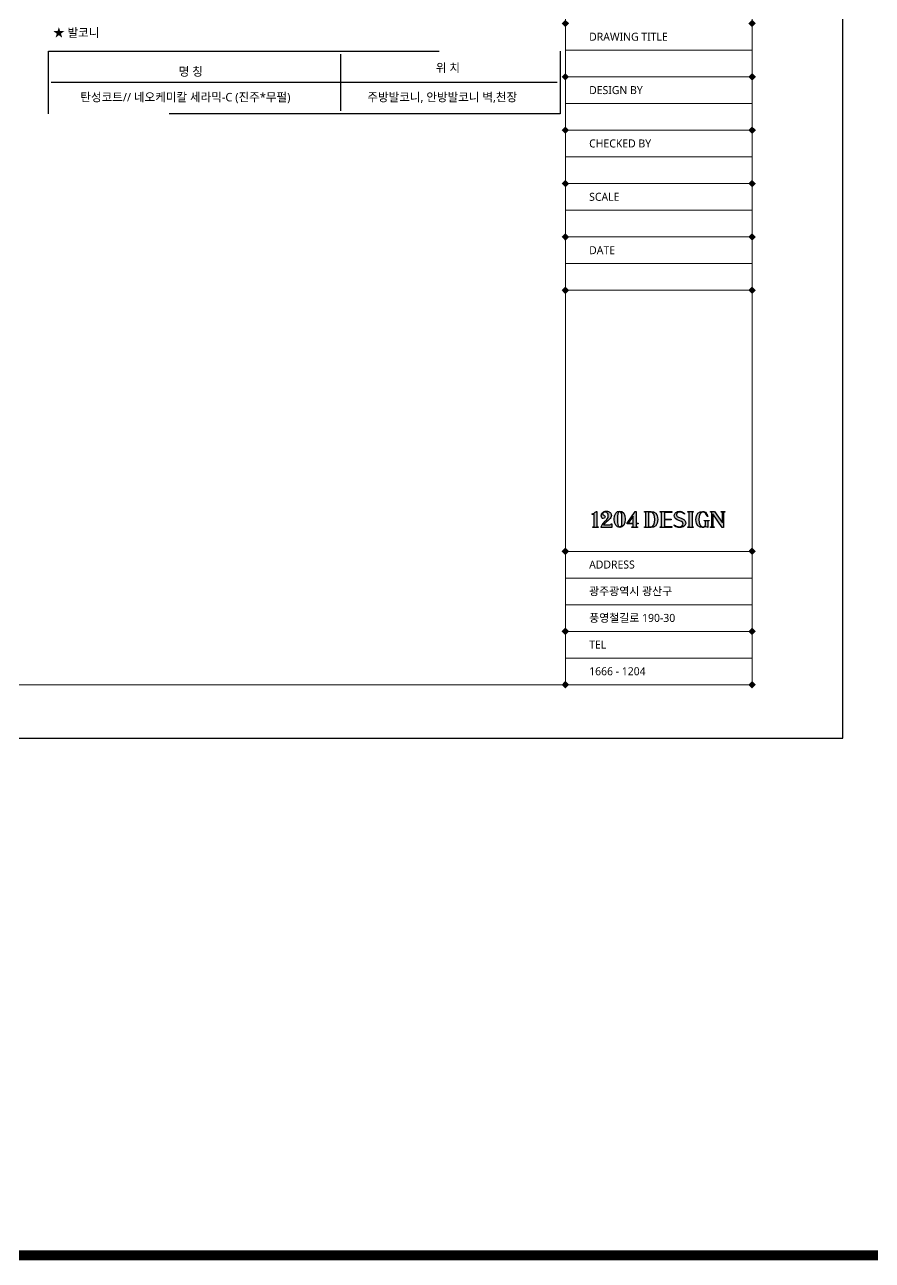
# Model space of a CAD drawing. Header units: millimetres. Extents: x 512 to 764439, y -71 to 559481.
# Drawn here: x 478365 to 488691, y 228146 to 243196 of the extents above; entities that cross this region are included whole.
import ezdxf
from ezdxf.enums import TextEntityAlignment as Align

# ---------------------------------------------------------------- set-up
doc = ezdxf.new("R2010")
doc.units = ezdxf.units.MM
doc.header["$LTSCALE"] = 50
doc.set_wipeout_variables(frame=1)
doc.linetypes.add('DASHED2', pattern=[9.525, 6.35, -3.175])
doc.layers.add('1204로고', color=3, linetype='Continuous')
doc.layers.add('16.마감표기도', color=7, linetype='Continuous')
doc.styles.add('맑은 고딕', font='malgun.ttf')

# ---------------------------------------------------------------- blocks, each defined once
blk = doc.blocks.new('1204design logo')
at = {"layer": '1204로고'}
h = blk.add_hatch(color=8, dxfattribs=at)
h.dxf.hatch_style = 1
edge = h.paths.add_edge_path()
edge.add_spline(control_points=[(20124, 9463), (20124, 9463), (20124, 9792), (20124, 9792), (20124, 9792), (20108, 9792), (20108, 9792), (20108, 9792), (20085, 9761), (20015, 9738), (20015, 9738), (20015, 9727), (20015, 9727), (20015, 9727), (20061, 9727), (20061, 9727), (20061, 9727), (20061, 9463), (20061, 9463), (20061, 9449), (20051, 9444), (20041, 9444), (20041, 9444), (20032, 9444), (20032, 9444), (20032, 9444), (20032, 9432), (20032, 9432), (20032, 9432), (20153, 9432), (20153, 9432), (20153, 9432), (20153, 9444), (20153, 9444), (20153, 9444), (20144, 9444), (20144, 9444), (20134, 9444), (20124, 9449), (20124, 9463)], knot_values=[0, 0, 0, 0, 1, 1, 1, 2, 2, 2, 3, 3, 3, 4, 4, 4, 5, 5, 5, 6, 6, 6, 7, 7, 7, 8, 8, 8, 9, 9, 9, 10, 10, 10, 11, 11, 11, 12, 12, 12, 13, 13, 13, 13], degree=3, periodic=0)
h = blk.add_hatch(color=8, dxfattribs=at)
h.dxf.hatch_style = 1
edge = h.paths.add_edge_path()
edge.add_spline(control_points=[(20412, 9488), (20412, 9488), (20273, 9488), (20273, 9488), (20317, 9551), (20361, 9574), (20400, 9608), (20439, 9642), (20449, 9671), (20449, 9700), (20449, 9729), (20441, 9752), (20420, 9772), (20398, 9791), (20370, 9801), (20335, 9801), (20296, 9801), (20274, 9792), (20251, 9768), (20232, 9749), (20222, 9724), (20222, 9695), (20222, 9675), (20226, 9662), (20234, 9650), (20241, 9640), (20254, 9632), (20268, 9632), (20291, 9632), (20310, 9649), (20310, 9672), (20310, 9696), (20292, 9713), (20269, 9713), (20265, 9713), (20261, 9714), (20258, 9716), (20254, 9719), (20253, 9724), (20253, 9728), (20253, 9738), (20256, 9750), (20268, 9761), (20279, 9773), (20293, 9779), (20312, 9779), (20337, 9779), (20353, 9766), (20364, 9753), (20374, 9741), (20380, 9723), (20380, 9700), (20380, 9673), (20373, 9641), (20348, 9614), (20295, 9556), (20237, 9506), (20223, 9444), (20223, 9444), (20223, 9432), (20223, 9432), (20223, 9432), (20456, 9432), (20456, 9432), (20456, 9432), (20456, 9516), (20456, 9516), (20456, 9516), (20447, 9516), (20447, 9516), (20447, 9516), (20444, 9488), (20412, 9488)], knot_values=[0, 0, 0, 0, 1, 1, 1, 2, 2, 2, 3, 3, 3, 4, 4, 4, 5, 5, 5, 6, 6, 6, 7, 7, 7, 8, 8, 8, 9, 9, 9, 10, 10, 10, 11, 11, 11, 12, 12, 12, 13, 13, 13, 14, 14, 14, 15, 15, 15, 16, 16, 16, 17, 17, 17, 18, 18, 18, 19, 19, 19, 20, 20, 20, 21, 21, 21, 22, 22, 22, 23, 23, 23, 24, 24, 24, 24], degree=3, periodic=0)
h = blk.add_hatch(color=8, dxfattribs=at)
h.dxf.hatch_style = 1
edge = h.paths.add_edge_path()
edge.add_spline(control_points=[(20636, 9447), (20585, 9447), (20586, 9516), (20586, 9617), (20586, 9719), (20586, 9786), (20636, 9786), (20687, 9786), (20687, 9719), (20687, 9617), (20687, 9516), (20688, 9447), (20636, 9447)], knot_values=[0, 0, 0, 0, 1, 1, 1, 2, 2, 2, 3, 3, 3, 4, 4, 4, 4], degree=3, periodic=0)
edge = h.paths.add_edge_path()
edge.add_spline(control_points=[(20636, 9801), (20562, 9801), (20514, 9728), (20514, 9617), (20514, 9507), (20561, 9432), (20636, 9432), (20711, 9432), (20759, 9507), (20759, 9617), (20759, 9728), (20711, 9801), (20636, 9801)], knot_values=[0, 0, 0, 0, 1, 1, 1, 2, 2, 2, 3, 3, 3, 4, 4, 4, 4], degree=3, periodic=0)
h = blk.add_hatch(color=8, dxfattribs=at)
h.dxf.hatch_style = 1
edge = h.paths.add_edge_path()
edge.add_spline(control_points=[(20941, 9532), (20941, 9532), (20829, 9532), (20829, 9532), (20829, 9532), (20941, 9687), (20941, 9687), (20941, 9687), (20941, 9532), (20941, 9532)], knot_values=[0, 0, 0, 0, 1, 1, 1, 2, 2, 2, 3, 3, 3, 3], degree=3, periodic=0)
edge = h.paths.add_edge_path()
edge.add_spline(control_points=[(21003, 9792), (21003, 9792), (20987, 9792), (20987, 9792), (20987, 9792), (20804, 9532), (20804, 9532), (20804, 9532), (20804, 9513), (20804, 9513), (20804, 9513), (20941, 9513), (20941, 9513), (20941, 9513), (20941, 9463), (20941, 9463), (20941, 9449), (20931, 9444), (20920, 9444), (20920, 9444), (20911, 9444), (20911, 9444), (20911, 9444), (20911, 9432), (20911, 9432), (20911, 9432), (21033, 9432), (21033, 9432), (21033, 9432), (21033, 9444), (21033, 9444), (21033, 9444), (21023, 9444), (21023, 9444), (21013, 9444), (21003, 9449), (21003, 9463), (21003, 9463), (21003, 9513), (21003, 9513), (21003, 9513), (21055, 9513), (21055, 9513), (21055, 9513), (21055, 9532), (21055, 9532), (21055, 9532), (21003, 9532), (21003, 9532), (21003, 9532), (21003, 9792), (21003, 9792)], knot_values=[0, 0, 0, 0, 1, 1, 1, 2, 2, 2, 3, 3, 3, 4, 4, 4, 5, 5, 5, 6, 6, 6, 7, 7, 7, 8, 8, 8, 9, 9, 9, 10, 10, 10, 11, 11, 11, 12, 12, 12, 13, 13, 13, 14, 14, 14, 15, 15, 15, 16, 16, 16, 17, 17, 17, 17], degree=3, periodic=0)
h = blk.add_hatch(color=8, dxfattribs=at)
h.dxf.hatch_style = 1
edge = h.paths.add_edge_path()
edge.add_spline(control_points=[(21324, 9444), (21324, 9444), (21302, 9444), (21302, 9444), (21291, 9444), (21287, 9453), (21287, 9460), (21287, 9460), (21287, 9780), (21287, 9780), (21287, 9780), (21324, 9780), (21324, 9780), (21405, 9780), (21425, 9713), (21425, 9612), (21425, 9512), (21405, 9444), (21324, 9444)], knot_values=[0, 0, 0, 0, 1, 1, 1, 2, 2, 2, 3, 3, 3, 4, 4, 4, 5, 5, 5, 6, 6, 6, 6], degree=3, periodic=0)
edge = h.paths.add_edge_path()
edge.add_spline(control_points=[(21343, 9792), (21343, 9792), (21195, 9792), (21195, 9792), (21195, 9792), (21195, 9780), (21195, 9780), (21195, 9780), (21204, 9780), (21204, 9780), (21214, 9780), (21224, 9775), (21224, 9761), (21224, 9761), (21224, 9463), (21224, 9463), (21224, 9449), (21214, 9444), (21204, 9444), (21204, 9444), (21195, 9444), (21195, 9444), (21195, 9444), (21195, 9432), (21195, 9432), (21195, 9432), (21343, 9432), (21343, 9432), (21418, 9432), (21496, 9474), (21496, 9612), (21496, 9757), (21417, 9792), (21343, 9792)], knot_values=[0, 0, 0, 0, 1, 1, 1, 2, 2, 2, 3, 3, 3, 4, 4, 4, 5, 5, 5, 6, 6, 6, 7, 7, 7, 8, 8, 8, 9, 9, 9, 10, 10, 10, 11, 11, 11, 11], degree=3, periodic=0)
h = blk.add_hatch(color=8, dxfattribs=at)
h.dxf.hatch_style = 1
edge = h.paths.add_edge_path()
edge.add_spline(control_points=[(21549, 9792), (21549, 9792), (21549, 9780), (21549, 9780), (21549, 9780), (21558, 9780), (21558, 9780), (21568, 9780), (21578, 9775), (21578, 9761), (21578, 9761), (21578, 9463), (21578, 9463), (21578, 9449), (21568, 9444), (21558, 9444), (21558, 9444), (21549, 9444), (21549, 9444), (21549, 9444), (21549, 9432), (21549, 9432), (21549, 9432), (21811, 9432), (21811, 9432), (21811, 9432), (21811, 9452), (21811, 9452), (21811, 9452), (21641, 9452), (21641, 9452), (21641, 9452), (21641, 9602), (21641, 9602), (21641, 9602), (21794, 9602), (21794, 9602), (21794, 9602), (21794, 9622), (21794, 9622), (21794, 9622), (21641, 9622), (21641, 9622), (21641, 9622), (21641, 9772), (21641, 9772), (21641, 9772), (21811, 9772), (21811, 9772), (21811, 9772), (21811, 9792), (21811, 9792), (21811, 9792), (21549, 9792), (21549, 9792)], knot_values=[0, 0, 0, 0, 1, 1, 1, 2, 2, 2, 3, 3, 3, 4, 4, 4, 5, 5, 5, 6, 6, 6, 7, 7, 7, 8, 8, 8, 9, 9, 9, 10, 10, 10, 11, 11, 11, 12, 12, 12, 13, 13, 13, 14, 14, 14, 15, 15, 15, 16, 16, 16, 17, 17, 17, 18, 18, 18, 18], degree=3, periodic=0)
h = blk.add_hatch(color=8, dxfattribs=at)
h.dxf.hatch_style = 1
edge = h.paths.add_edge_path()
edge.add_spline(control_points=[(22049, 9629), (22035, 9635), (22003, 9648), (21979, 9657), (21952, 9668), (21934, 9677), (21923, 9691), (21915, 9701), (21912, 9714), (21913, 9726), (21914, 9740), (21922, 9754), (21938, 9764), (21951, 9773), (21971, 9779), (21989, 9779), (22002, 9779), (22029, 9775), (22049, 9764), (22067, 9754), (22076, 9745), (22091, 9729), (22091, 9729), (22091, 9747), (22091, 9747), (22091, 9747), (22079, 9762), (22067, 9770), (22036, 9791), (22006, 9796), (21988, 9796), (21952, 9796), (21921, 9786), (21899, 9768), (21879, 9750), (21865, 9728), (21864, 9700), (21863, 9658), (21886, 9627), (21929, 9607), (21958, 9594), (21980, 9585), (22002, 9577), (22038, 9564), (22066, 9539), (22062, 9509), (22058, 9483), (22038, 9449), (21959, 9450), (21942, 9451), (21915, 9458), (21888, 9474), (21874, 9483), (21866, 9489), (21859, 9495), (21859, 9495), (21859, 9476), (21859, 9476), (21884, 9453), (21918, 9437), (21954, 9430), (22027, 9418), (22112, 9447), (22121, 9520), (22128, 9579), (22090, 9610), (22049, 9629)], knot_values=[0, 0, 0, 0, 1, 1, 1, 2, 2, 2, 3, 3, 3, 4, 4, 4, 5, 5, 5, 6, 6, 6, 7, 7, 7, 8, 8, 8, 9, 9, 9, 10, 10, 10, 11, 11, 11, 12, 12, 12, 13, 13, 13, 14, 14, 14, 15, 15, 15, 16, 16, 16, 17, 17, 17, 18, 18, 18, 19, 19, 19, 20, 20, 20, 21, 21, 21, 22, 22, 22, 22], degree=3, periodic=0)
h = blk.add_hatch(color=8, dxfattribs=at)
h.dxf.hatch_style = 1
edge = h.paths.add_edge_path()
edge.add_spline(control_points=[(22171, 9792), (22171, 9792), (22171, 9780), (22171, 9780), (22171, 9780), (22180, 9780), (22180, 9780), (22190, 9780), (22200, 9775), (22200, 9761), (22200, 9761), (22200, 9463), (22200, 9463), (22200, 9449), (22190, 9444), (22180, 9444), (22180, 9444), (22171, 9444), (22171, 9444), (22171, 9444), (22171, 9432), (22171, 9432), (22171, 9432), (22292, 9432), (22292, 9432), (22292, 9432), (22292, 9444), (22292, 9444), (22292, 9444), (22283, 9444), (22283, 9444), (22273, 9444), (22263, 9449), (22263, 9463), (22263, 9463), (22263, 9761), (22263, 9761), (22263, 9775), (22273, 9780), (22283, 9780), (22283, 9780), (22292, 9780), (22292, 9780), (22292, 9780), (22292, 9792), (22292, 9792), (22292, 9792), (22171, 9792), (22171, 9792)], knot_values=[0, 0, 0, 0, 1, 1, 1, 2, 2, 2, 3, 3, 3, 4, 4, 4, 5, 5, 5, 6, 6, 6, 7, 7, 7, 8, 8, 8, 9, 9, 9, 10, 10, 10, 11, 11, 11, 12, 12, 12, 13, 13, 13, 14, 14, 14, 15, 15, 15, 16, 16, 16, 16], degree=3, periodic=0)
h = blk.add_hatch(color=8, dxfattribs=at)
h.dxf.hatch_style = 1
edge = h.paths.add_edge_path()
edge.add_spline(control_points=[(22564, 9590), (22564, 9590), (22537, 9590), (22537, 9590), (22537, 9590), (22537, 9578), (22537, 9578), (22537, 9578), (22544, 9578), (22544, 9578), (22554, 9578), (22564, 9573), (22564, 9559), (22564, 9559), (22564, 9494), (22564, 9494), (22564, 9461), (22537, 9446), (22497, 9446), (22436, 9446), (22419, 9513), (22419, 9611), (22419, 9708), (22446, 9773), (22500, 9779), (22555, 9784), (22595, 9737), (22603, 9679), (22603, 9679), (22617, 9679), (22617, 9679), (22615, 9706), (22604, 9735), (22584, 9757), (22561, 9783), (22536, 9792), (22500, 9792), (22500, 9792), (22500, 9792), (22500, 9792), (22426, 9792), (22348, 9748), (22348, 9611), (22348, 9467), (22432, 9432), (22489, 9432), (22533, 9432), (22552, 9445), (22572, 9445), (22604, 9445), (22619, 9432), (22619, 9432), (22619, 9432), (22619, 9559), (22619, 9559), (22619, 9573), (22629, 9578), (22639, 9578), (22639, 9578), (22646, 9578), (22646, 9578), (22646, 9578), (22646, 9590), (22646, 9590), (22646, 9590), (22619, 9590), (22619, 9590), (22619, 9590), (22564, 9590), (22564, 9590)], knot_values=[0, 0, 0, 0, 1, 1, 1, 2, 2, 2, 3, 3, 3, 4, 4, 4, 5, 5, 5, 6, 6, 6, 7, 7, 7, 8, 8, 8, 9, 9, 9, 10, 10, 10, 11, 11, 11, 12, 12, 12, 13, 13, 13, 14, 14, 14, 15, 15, 15, 16, 16, 16, 17, 17, 17, 18, 18, 18, 19, 19, 19, 20, 20, 20, 21, 21, 21, 22, 22, 22, 23, 23, 23, 23], degree=3, periodic=0)
h = blk.add_hatch(color=8, dxfattribs=at)
h.dxf.hatch_style = 1
edge = h.paths.add_edge_path()
edge.add_spline(control_points=[(22919, 9792), (22919, 9792), (22919, 9780), (22919, 9780), (22919, 9780), (22929, 9780), (22929, 9780), (22939, 9780), (22949, 9775), (22949, 9761), (22949, 9761), (22949, 9539), (22949, 9539), (22949, 9539), (22768, 9792), (22768, 9792), (22768, 9792), (22680, 9792), (22680, 9792), (22680, 9792), (22680, 9780), (22680, 9780), (22680, 9780), (22693, 9780), (22693, 9780), (22702, 9780), (22712, 9772), (22712, 9763), (22712, 9763), (22712, 9463), (22712, 9463), (22712, 9449), (22702, 9444), (22691, 9444), (22691, 9444), (22680, 9444), (22680, 9444), (22680, 9444), (22680, 9432), (22680, 9432), (22680, 9432), (22763, 9432), (22763, 9432), (22763, 9432), (22763, 9444), (22763, 9444), (22763, 9444), (22751, 9444), (22751, 9444), (22741, 9444), (22731, 9449), (22731, 9463), (22731, 9463), (22731, 9736), (22731, 9736), (22731, 9736), (22944, 9432), (22944, 9432), (22944, 9432), (22973, 9432), (22973, 9432), (22973, 9432), (22973, 9761), (22973, 9761), (22973, 9775), (22983, 9780), (22994, 9780), (22994, 9780), (23003, 9780), (23003, 9780), (23003, 9780), (23003, 9792), (23003, 9792), (23003, 9792), (22919, 9792), (22919, 9792)], knot_values=[0, 0, 0, 0, 1, 1, 1, 2, 2, 2, 3, 3, 3, 4, 4, 4, 5, 5, 5, 6, 6, 6, 7, 7, 7, 8, 8, 8, 9, 9, 9, 10, 10, 10, 11, 11, 11, 12, 12, 12, 13, 13, 13, 14, 14, 14, 15, 15, 15, 16, 16, 16, 17, 17, 17, 18, 18, 18, 19, 19, 19, 20, 20, 20, 21, 21, 21, 22, 22, 22, 23, 23, 23, 24, 24, 24, 25, 25, 25, 25], degree=3, periodic=0)
at = {"layer": '1204로고', "color": 8}
for points, knots in [([(20124, 9463), (20124, 9463), (20124, 9792), (20124, 9792), (20124, 9792), (20108, 9792), (20108, 9792), (20108, 9792), (20085, 9761), (20015, 9738), (20015, 9738), (20015, 9727), (20015, 9727), (20015, 9727), (20061, 9727), (20061, 9727), (20061, 9727), (20061, 9463), (20061, 9463), (20061, 9449), (20051, 9444), (20041, 9444), (20041, 9444), (20032, 9444), (20032, 9444), (20032, 9444), (20032, 9432), (20032, 9432), (20032, 9432), (20153, 9432), (20153, 9432), (20153, 9432), (20153, 9444), (20153, 9444), (20153, 9444), (20144, 9444), (20144, 9444), (20134, 9444), (20124, 9449), (20124, 9463)], [0, 0, 0, 0, 1, 1, 1, 2, 2, 2, 3, 3, 3, 4, 4, 4, 5, 5, 5, 6, 6, 6, 7, 7, 7, 8, 8, 8, 9, 9, 9, 10, 10, 10, 11, 11, 11, 12, 12, 12, 13, 13, 13, 13]), ([(20412, 9488), (20412, 9488), (20273, 9488), (20273, 9488), (20317, 9551), (20361, 9574), (20400, 9608), (20439, 9642), (20449, 9671), (20449, 9700), (20449, 9729), (20441, 9752), (20420, 9772), (20398, 9791), (20370, 9801), (20335, 9801), (20296, 9801), (20274, 9792), (20251, 9768), (20232, 9749), (20222, 9724), (20222, 9695), (20222, 9675), (20226, 9662), (20234, 9650), (20241, 9640), (20254, 9632), (20268, 9632), (20291, 9632), (20310, 9649), (20310, 9672), (20310, 9696), (20292, 9713), (20269, 9713), (20265, 9713), (20261, 9714), (20258, 9716), (20254, 9719), (20253, 9724), (20253, 9728), (20253, 9738), (20256, 9750), (20268, 9761), (20279, 9773), (20293, 9779), (20312, 9779), (20337, 9779), (20353, 9766), (20364, 9753), (20374, 9741), (20380, 9723), (20380, 9700), (20380, 9673), (20373, 9641), (20348, 9614), (20295, 9556), (20237, 9506), (20223, 9444), (20223, 9444), (20223, 9432), (20223, 9432), (20223, 9432), (20456, 9432), (20456, 9432), (20456, 9432), (20456, 9516), (20456, 9516), (20456, 9516), (20447, 9516), (20447, 9516), (20447, 9516), (20444, 9488), (20412, 9488)], [0, 0, 0, 0, 1, 1, 1, 2, 2, 2, 3, 3, 3, 4, 4, 4, 5, 5, 5, 6, 6, 6, 7, 7, 7, 8, 8, 8, 9, 9, 9, 10, 10, 10, 11, 11, 11, 12, 12, 12, 13, 13, 13, 14, 14, 14, 15, 15, 15, 16, 16, 16, 17, 17, 17, 18, 18, 18, 19, 19, 19, 20, 20, 20, 21, 21, 21, 22, 22, 22, 23, 23, 23, 24, 24, 24, 24]), ([(20636, 9801), (20562, 9801), (20514, 9728), (20514, 9617), (20514, 9507), (20561, 9432), (20636, 9432), (20711, 9432), (20759, 9507), (20759, 9617), (20759, 9728), (20711, 9801), (20636, 9801)], [0, 0, 0, 0, 1, 1, 1, 2, 2, 2, 3, 3, 3, 4, 4, 4, 4]), ([(20636, 9447), (20585, 9447), (20586, 9516), (20586, 9617), (20586, 9719), (20586, 9786), (20636, 9786), (20687, 9786), (20687, 9719), (20687, 9617), (20687, 9516), (20688, 9447), (20636, 9447)], [0, 0, 0, 0, 1, 1, 1, 2, 2, 2, 3, 3, 3, 4, 4, 4, 4]), ([(21003, 9792), (21003, 9792), (20987, 9792), (20987, 9792), (20987, 9792), (20804, 9532), (20804, 9532), (20804, 9532), (20804, 9513), (20804, 9513), (20804, 9513), (20941, 9513), (20941, 9513), (20941, 9513), (20941, 9463), (20941, 9463), (20941, 9449), (20931, 9444), (20920, 9444), (20920, 9444), (20911, 9444), (20911, 9444), (20911, 9444), (20911, 9432), (20911, 9432), (20911, 9432), (21033, 9432), (21033, 9432), (21033, 9432), (21033, 9444), (21033, 9444), (21033, 9444), (21023, 9444), (21023, 9444), (21013, 9444), (21003, 9449), (21003, 9463), (21003, 9463), (21003, 9513), (21003, 9513), (21003, 9513), (21055, 9513), (21055, 9513), (21055, 9513), (21055, 9532), (21055, 9532), (21055, 9532), (21003, 9532), (21003, 9532), (21003, 9532), (21003, 9792), (21003, 9792)], [0, 0, 0, 0, 1, 1, 1, 2, 2, 2, 3, 3, 3, 4, 4, 4, 5, 5, 5, 6, 6, 6, 7, 7, 7, 8, 8, 8, 9, 9, 9, 10, 10, 10, 11, 11, 11, 12, 12, 12, 13, 13, 13, 14, 14, 14, 15, 15, 15, 16, 16, 16, 17, 17, 17, 17]), ([(21343, 9792), (21343, 9792), (21195, 9792), (21195, 9792), (21195, 9792), (21195, 9780), (21195, 9780), (21195, 9780), (21204, 9780), (21204, 9780), (21214, 9780), (21224, 9775), (21224, 9761), (21224, 9761), (21224, 9463), (21224, 9463), (21224, 9449), (21214, 9444), (21204, 9444), (21204, 9444), (21195, 9444), (21195, 9444), (21195, 9444), (21195, 9432), (21195, 9432), (21195, 9432), (21343, 9432), (21343, 9432), (21418, 9432), (21496, 9474), (21496, 9612), (21496, 9757), (21417, 9792), (21343, 9792)], [0, 0, 0, 0, 1, 1, 1, 2, 2, 2, 3, 3, 3, 4, 4, 4, 5, 5, 5, 6, 6, 6, 7, 7, 7, 8, 8, 8, 9, 9, 9, 10, 10, 10, 11, 11, 11, 11]), ([(21324, 9444), (21324, 9444), (21302, 9444), (21302, 9444), (21291, 9444), (21287, 9453), (21287, 9460), (21287, 9460), (21287, 9780), (21287, 9780), (21287, 9780), (21324, 9780), (21324, 9780), (21405, 9780), (21425, 9713), (21425, 9612), (21425, 9512), (21405, 9444), (21324, 9444)], [0, 0, 0, 0, 1, 1, 1, 2, 2, 2, 3, 3, 3, 4, 4, 4, 5, 5, 5, 6, 6, 6, 6]), ([(21549, 9792), (21549, 9792), (21549, 9780), (21549, 9780), (21549, 9780), (21558, 9780), (21558, 9780), (21568, 9780), (21578, 9775), (21578, 9761), (21578, 9761), (21578, 9463), (21578, 9463), (21578, 9449), (21568, 9444), (21558, 9444), (21558, 9444), (21549, 9444), (21549, 9444), (21549, 9444), (21549, 9432), (21549, 9432), (21549, 9432), (21811, 9432), (21811, 9432), (21811, 9432), (21811, 9452), (21811, 9452), (21811, 9452), (21641, 9452), (21641, 9452), (21641, 9452), (21641, 9602), (21641, 9602), (21641, 9602), (21794, 9602), (21794, 9602), (21794, 9602), (21794, 9622), (21794, 9622), (21794, 9622), (21641, 9622), (21641, 9622), (21641, 9622), (21641, 9772), (21641, 9772), (21641, 9772), (21811, 9772), (21811, 9772), (21811, 9772), (21811, 9792), (21811, 9792), (21811, 9792), (21549, 9792), (21549, 9792)], [0, 0, 0, 0, 1, 1, 1, 2, 2, 2, 3, 3, 3, 4, 4, 4, 5, 5, 5, 6, 6, 6, 7, 7, 7, 8, 8, 8, 9, 9, 9, 10, 10, 10, 11, 11, 11, 12, 12, 12, 13, 13, 13, 14, 14, 14, 15, 15, 15, 16, 16, 16, 17, 17, 17, 18, 18, 18, 18]), ([(22049, 9629), (22035, 9635), (22003, 9648), (21979, 9657), (21952, 9668), (21934, 9677), (21923, 9691), (21915, 9701), (21912, 9714), (21913, 9726), (21914, 9740), (21922, 9754), (21938, 9764), (21951, 9773), (21971, 9779), (21989, 9779), (22002, 9779), (22029, 9775), (22049, 9764), (22067, 9754), (22076, 9745), (22091, 9729), (22091, 9729), (22091, 9747), (22091, 9747), (22091, 9747), (22079, 9762), (22067, 9770), (22036, 9791), (22006, 9796), (21988, 9796), (21952, 9796), (21921, 9786), (21899, 9768), (21879, 9750), (21865, 9728), (21864, 9700), (21863, 9658), (21886, 9627), (21929, 9607), (21958, 9594), (21980, 9585), (22002, 9577), (22038, 9564), (22066, 9539), (22062, 9509), (22058, 9483), (22038, 9449), (21959, 9450), (21942, 9451), (21915, 9458), (21888, 9474), (21874, 9483), (21866, 9489), (21859, 9495), (21859, 9495), (21859, 9476), (21859, 9476), (21884, 9453), (21918, 9437), (21954, 9430), (22027, 9418), (22112, 9447), (22121, 9520), (22128, 9579), (22090, 9610), (22049, 9629)], [0, 0, 0, 0, 1, 1, 1, 2, 2, 2, 3, 3, 3, 4, 4, 4, 5, 5, 5, 6, 6, 6, 7, 7, 7, 8, 8, 8, 9, 9, 9, 10, 10, 10, 11, 11, 11, 12, 12, 12, 13, 13, 13, 14, 14, 14, 15, 15, 15, 16, 16, 16, 17, 17, 17, 18, 18, 18, 19, 19, 19, 20, 20, 20, 21, 21, 21, 22, 22, 22, 22]), ([(22171, 9792), (22171, 9792), (22171, 9780), (22171, 9780), (22171, 9780), (22180, 9780), (22180, 9780), (22190, 9780), (22200, 9775), (22200, 9761), (22200, 9761), (22200, 9463), (22200, 9463), (22200, 9449), (22190, 9444), (22180, 9444), (22180, 9444), (22171, 9444), (22171, 9444), (22171, 9444), (22171, 9432), (22171, 9432), (22171, 9432), (22292, 9432), (22292, 9432), (22292, 9432), (22292, 9444), (22292, 9444), (22292, 9444), (22283, 9444), (22283, 9444), (22273, 9444), (22263, 9449), (22263, 9463), (22263, 9463), (22263, 9761), (22263, 9761), (22263, 9775), (22273, 9780), (22283, 9780), (22283, 9780), (22292, 9780), (22292, 9780), (22292, 9780), (22292, 9792), (22292, 9792), (22292, 9792), (22171, 9792), (22171, 9792)], [0, 0, 0, 0, 1, 1, 1, 2, 2, 2, 3, 3, 3, 4, 4, 4, 5, 5, 5, 6, 6, 6, 7, 7, 7, 8, 8, 8, 9, 9, 9, 10, 10, 10, 11, 11, 11, 12, 12, 12, 13, 13, 13, 14, 14, 14, 15, 15, 15, 16, 16, 16, 16]), ([(22564, 9590), (22564, 9590), (22537, 9590), (22537, 9590), (22537, 9590), (22537, 9578), (22537, 9578), (22537, 9578), (22544, 9578), (22544, 9578), (22554, 9578), (22564, 9573), (22564, 9559), (22564, 9559), (22564, 9494), (22564, 9494), (22564, 9461), (22537, 9446), (22497, 9446), (22436, 9446), (22419, 9513), (22419, 9611), (22419, 9708), (22446, 9773), (22500, 9779), (22555, 9784), (22595, 9737), (22603, 9679), (22603, 9679), (22617, 9679), (22617, 9679), (22615, 9706), (22604, 9735), (22584, 9757), (22561, 9783), (22536, 9792), (22500, 9792), (22500, 9792), (22500, 9792), (22500, 9792), (22426, 9792), (22348, 9748), (22348, 9611), (22348, 9467), (22432, 9432), (22489, 9432), (22533, 9432), (22552, 9445), (22572, 9445), (22604, 9445), (22619, 9432), (22619, 9432), (22619, 9432), (22619, 9559), (22619, 9559), (22619, 9573), (22629, 9578), (22639, 9578), (22639, 9578), (22646, 9578), (22646, 9578), (22646, 9578), (22646, 9590), (22646, 9590), (22646, 9590), (22619, 9590), (22619, 9590), (22619, 9590), (22564, 9590), (22564, 9590)], [0, 0, 0, 0, 1, 1, 1, 2, 2, 2, 3, 3, 3, 4, 4, 4, 5, 5, 5, 6, 6, 6, 7, 7, 7, 8, 8, 8, 9, 9, 9, 10, 10, 10, 11, 11, 11, 12, 12, 12, 13, 13, 13, 14, 14, 14, 15, 15, 15, 16, 16, 16, 17, 17, 17, 18, 18, 18, 19, 19, 19, 20, 20, 20, 21, 21, 21, 22, 22, 22, 23, 23, 23, 23]), ([(22919, 9792), (22919, 9792), (22919, 9780), (22919, 9780), (22919, 9780), (22929, 9780), (22929, 9780), (22939, 9780), (22949, 9775), (22949, 9761), (22949, 9761), (22949, 9539), (22949, 9539), (22949, 9539), (22768, 9792), (22768, 9792), (22768, 9792), (22680, 9792), (22680, 9792), (22680, 9792), (22680, 9780), (22680, 9780), (22680, 9780), (22693, 9780), (22693, 9780), (22702, 9780), (22712, 9772), (22712, 9763), (22712, 9763), (22712, 9463), (22712, 9463), (22712, 9449), (22702, 9444), (22691, 9444), (22691, 9444), (22680, 9444), (22680, 9444), (22680, 9444), (22680, 9432), (22680, 9432), (22680, 9432), (22763, 9432), (22763, 9432), (22763, 9432), (22763, 9444), (22763, 9444), (22763, 9444), (22751, 9444), (22751, 9444), (22741, 9444), (22731, 9449), (22731, 9463), (22731, 9463), (22731, 9736), (22731, 9736), (22731, 9736), (22944, 9432), (22944, 9432), (22944, 9432), (22973, 9432), (22973, 9432), (22973, 9432), (22973, 9761), (22973, 9761), (22973, 9775), (22983, 9780), (22994, 9780), (22994, 9780), (23003, 9780), (23003, 9780), (23003, 9780), (23003, 9792), (23003, 9792), (23003, 9792), (22919, 9792), (22919, 9792)], [0, 0, 0, 0, 1, 1, 1, 2, 2, 2, 3, 3, 3, 4, 4, 4, 5, 5, 5, 6, 6, 6, 7, 7, 7, 8, 8, 8, 9, 9, 9, 10, 10, 10, 11, 11, 11, 12, 12, 12, 13, 13, 13, 14, 14, 14, 15, 15, 15, 16, 16, 16, 17, 17, 17, 18, 18, 18, 19, 19, 19, 20, 20, 20, 21, 21, 21, 22, 22, 22, 23, 23, 23, 24, 24, 24, 25, 25, 25, 25]), ([(20941, 9532), (20941, 9532), (20829, 9532), (20829, 9532), (20829, 9532), (20941, 9687), (20941, 9687), (20941, 9687), (20941, 9532), (20941, 9532)], [0, 0, 0, 0, 1, 1, 1, 2, 2, 2, 3, 3, 3, 3])]:
    blk.add_open_spline(points, degree=3, knots=knots, dxfattribs=at)
blk = doc.blocks.new('1204design form 23ver')
at = {"lineweight": 30}
h = blk.add_hatch(color=256, dxfattribs=at)
h.dxf.hatch_style = 1
h.paths.add_polyline_path([(96627, -1709), (96571, -1765), (96627, -1822), (96684, -1765)])
h = blk.add_hatch(color=256, dxfattribs=at)
h.dxf.hatch_style = 1
h.paths.add_polyline_path([(99427, -1709), (99371, -1765), (99427, -1822), (99484, -1765)])
h = blk.add_hatch(color=256, dxfattribs=at)
h.dxf.hatch_style = 1
h.paths.add_polyline_path([(96627, -2509), (96571, -2565), (96627, -2622), (96684, -2565)])
h = blk.add_hatch(color=256, dxfattribs=at)
h.dxf.hatch_style = 1
h.paths.add_polyline_path([(99427, -2509), (99371, -2565), (99427, -2622), (99484, -2565)])
h = blk.add_hatch(color=256, dxfattribs=at)
h.dxf.hatch_style = 1
h.paths.add_polyline_path([(96627, -3309), (96571, -3365), (96627, -3422), (96684, -3365)])
h = blk.add_hatch(color=256, dxfattribs=at)
h.dxf.hatch_style = 1
h.paths.add_polyline_path([(99427, -3309), (99371, -3365), (99427, -3422), (99484, -3365)])
h = blk.add_hatch(color=256, dxfattribs=at)
h.dxf.hatch_style = 1
h.paths.add_polyline_path([(96627, -4109), (96571, -4165), (96627, -4222), (96684, -4165)])
h = blk.add_hatch(color=256, dxfattribs=at)
h.dxf.hatch_style = 1
h.paths.add_polyline_path([(99427, -4109), (99371, -4165), (99427, -4222), (99484, -4165)])
h = blk.add_hatch(color=256, dxfattribs=at)
h.dxf.hatch_style = 1
h.paths.add_polyline_path([(96627, -4909), (96571, -4965), (96627, -5022), (96684, -4965)])
h = blk.add_hatch(color=256, dxfattribs=at)
h.dxf.hatch_style = 1
h.paths.add_polyline_path([(99427, -4909), (99371, -4965), (99427, -5022), (99484, -4965)])
h = blk.add_hatch(color=256, dxfattribs=at)
h.dxf.hatch_style = 1
h.paths.add_polyline_path([(96627, -5709), (96571, -5765), (96627, -5822), (96684, -5765)])
h = blk.add_hatch(color=256, dxfattribs=at)
h.dxf.hatch_style = 1
h.paths.add_polyline_path([(99427, -5709), (99371, -5765), (99427, -5822), (99484, -5765)])
h = blk.add_hatch(color=256, dxfattribs=at)
h.dxf.hatch_style = 1
h.paths.add_polyline_path([(96627, -9622), (96571, -9679), (96627, -9735), (96684, -9679)])
h = blk.add_hatch(color=256, dxfattribs=at)
h.dxf.hatch_style = 1
h.paths.add_polyline_path([(99427, -9622), (99371, -9679), (99427, -9735), (99484, -9679)])
h = blk.add_hatch(color=256, dxfattribs=at)
h.dxf.hatch_style = 1
h.paths.add_polyline_path([(96627, -10822), (96571, -10879), (96627, -10935), (96684, -10879)])
h = blk.add_hatch(color=256, dxfattribs=at)
h.dxf.hatch_style = 1
h.paths.add_polyline_path([(99427, -10822), (99371, -10879), (99427, -10935), (99484, -10879)])
h = blk.add_hatch(color=256, dxfattribs=at)
h.dxf.hatch_style = 1
h.paths.add_polyline_path([(96627, -11622), (96571, -11679), (96627, -11735), (96684, -11679)])
h = blk.add_hatch(color=256, dxfattribs=at)
h.dxf.hatch_style = 1
h.paths.add_polyline_path([(99427, -11622), (99371, -11679), (99427, -11735), (99484, -11679)])
at = {"lineweight": 20}
for p, q in [((96627, -11679), (96627, 10481)), ((96627, -2565), (99427, -2565)), ((96627, -3365), (99427, -3365)), ((96627, -4165), (99427, -4165)), ((96627, -4965), (99427, -4965)), ((96627, -5765), (99427, -5765)), ((96627, -9679), (99427, -9679)), ((96627, -10879), (99427, -10879))]:
    blk.add_line(p, q, dxfattribs=at)
at = {"color": 8, "lineweight": 5}
for p, q in [((96627, -2165), (99427, -2165)), ((96627, -2965), (99427, -2965)), ((96627, -3765), (99427, -3765)), ((96627, -4565), (99427, -4565)), ((96627, -5365), (99427, -5365)), ((96627, -10079), (99427, -10079)), ((96627, -10479), (99427, -10479)), ((96627, -11279), (99427, -11279))]:
    blk.add_line(p, q, dxfattribs=at)
blk.add_lwpolyline([(67187, -12479), (100787, -12479), (100787, 11281), (67187, 11281)], close=True)
at = {"lineweight": 20}
blk.add_lwpolyline([(68547, 10481), (99427, 10481), (99427, -11679), (68547, -11679)], close=True, dxfattribs=at)
at = {"lineweight": 20, "xscale": 0.6666404167647417, "yscale": 0.6666404167647417, "zscale": 0.6666404167647417}
blk.add_blockref('1204design logo', (83685, -15609), dxfattribs=at)
at = {"char_height": 120, "width": 3200, "attachment_point": 1, "style": '맑은 고딕'}
for s, insert in [('DRAWING TITLE', (96984, -1904)), ('DESIGN BY', (96984, -2704)), ('CHECKED BY', (96984, -3504)), ('SCALE', (96984, -4304)), ('DATE', (96984, -5104)), ('ADDRESS', (96984, -9817)), ('광주광역시 광산구', (96984, -10217)), ('풍영철길로 190-30', (96984, -10617)), ('TEL', (96984, -11017)), ('1666 - 1204', (96984, -11417))]:
    blk.add_mtext(s, dxfattribs=dict(at, insert=insert))

msp = doc.modelspace()

# ---------------------------------------------------------------- linework, layer by layer
at = {"color": 32, "true_color": 0xcd6928, "const_width": 121.76646086}
msp.add_lwpolyline([(453482.33485129, 228206.94135412), (604117.7662628, 228206.94135412)], dxfattribs=at)
at = {"layer": '16.마감표기도', "color": 251, "linetype": 'DASHED2', "ltscale": 15, "elevation": 0}
msp.add_lwpolyline([(478652.5395412, 242873.62642467), (484887.27315113, 242873.62642467), (484887.27315113, 242110.80449743), (478652.5395412, 242110.80449743)], close=True, dxfattribs=at)

# ---------------------------------------------------------------- texts
at = {"layer": '16.마감표기도', "color": 3, "style": '맑은 고딕'}
msp.add_text('★ 발코니', height=103.19560704, dxfattribs=at).set_placement((478992.39825146, 243099.36121564, -0.00000003), align=Align.MIDDLE_CENTER)

# ---------------------------------------------------------------- next in the draw order: wipeouts: each hides what was drawn before it
at = {"color": 3}
msp.add_wipeout([(478687.21326516, 242838.9527007), (484852.59942716, 242838.9527007), (484852.59942716, 242145.47822139), (478687.21326516, 242145.47822139)], dxfattribs=at).dxf.layer = '16.마감표기도'

# ---------------------------------------------------------------- next in the draw order: linework, layer by layer
at = {"layer": '16.마감표기도'}
for p, q in [((482216.60575427, 242145.47822139), (482216.60575427, 242838.9527007)), ((484852.59942716, 242492.21546105), (478687.21326516, 242492.21546105))]:
    msp.add_line(p, q, dxfattribs=at)

# ---------------------------------------------------------------- next in the draw order: block references
at = {"xscale": 0.8125005846066201, "yscale": 0.8125005846066201, "zscale": 0.8125005846066201}
msp.add_blockref('1204design form 23ver', (406442.12673997, 244645.87096557), dxfattribs=at)

# ---------------------------------------------------------------- next in the draw order: texts
at = {"layer": '16.마감표기도', "color": 3, "style": '맑은 고딕'}
for s, p in [('명 칭', (480387.38990149, 242626.16379709, -0.00000003)), ('위 치', (483521.02029633, 242670.55651837, -0.00000003))]:
    msp.add_text(s, height=103.19560704, dxfattribs=at).set_placement(p, align=Align.MIDDLE_CENTER)
at = {"layer": '16.마감표기도', "style": '맑은 고딕'}
for s, p in [('탄성코트// 네오케미칼 세라믹-C (진주*무펄)', (479042.58454449, 242314.05702487, -0.00000003)), ('주방발코니, 안방발코니 벽,천장 ', (482539.51376677, 242314.05702487, -0.00000003))]:
    msp.add_text(s, height=103.19560704, dxfattribs=at).set_placement(p, align=Align.MIDDLE_LEFT)

doc.saveas('drawing.dxf')
